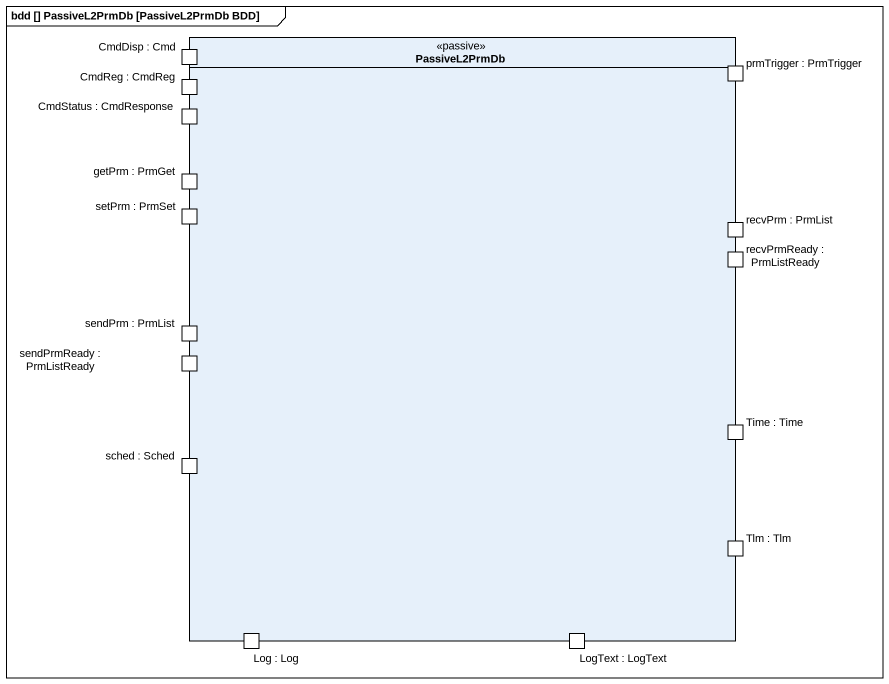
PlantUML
@startuml
mainframe bdd [] PassiveL2PrmDb [PassiveL2PrmDb BDD]
rectangle PassiveL2PrmDb <<passive>> {
  port "CmdDisp : Cmd" as CmdDisp_Cmd
  port "CmdReg : CmdReg" as CmdReg_CmdReg
  port "prmTrigger : PrmTrigger" as prmTrigger_PrmTrigger
  port "CmdStatus : CmdResponse" as CmdStatus_CmdResponse
  port "getPrm : PrmGet" as getPrm_PrmGet
  port "setPrm : PrmSet" as setPrm_PrmSet
  port "recvPrm : PrmList" as recvPrm_PrmList
  port "recvPrmReady : PrmListReady" as recvPrmReady_PrmListReady
  port "sendPrm : PrmList" as sendPrm_PrmList
  port "sendPrmReady : PrmListReady" as sendPrmReady_PrmListReady
  port "Time : Time" as Time_Time
  port "sched : Sched" as sched_Sched
  port "Tlm : Tlm" as Tlm_Tlm
  port "Log : Log" as Log_Log
  port "LogText : LogText" as LogText_LogText
}
@enduml
